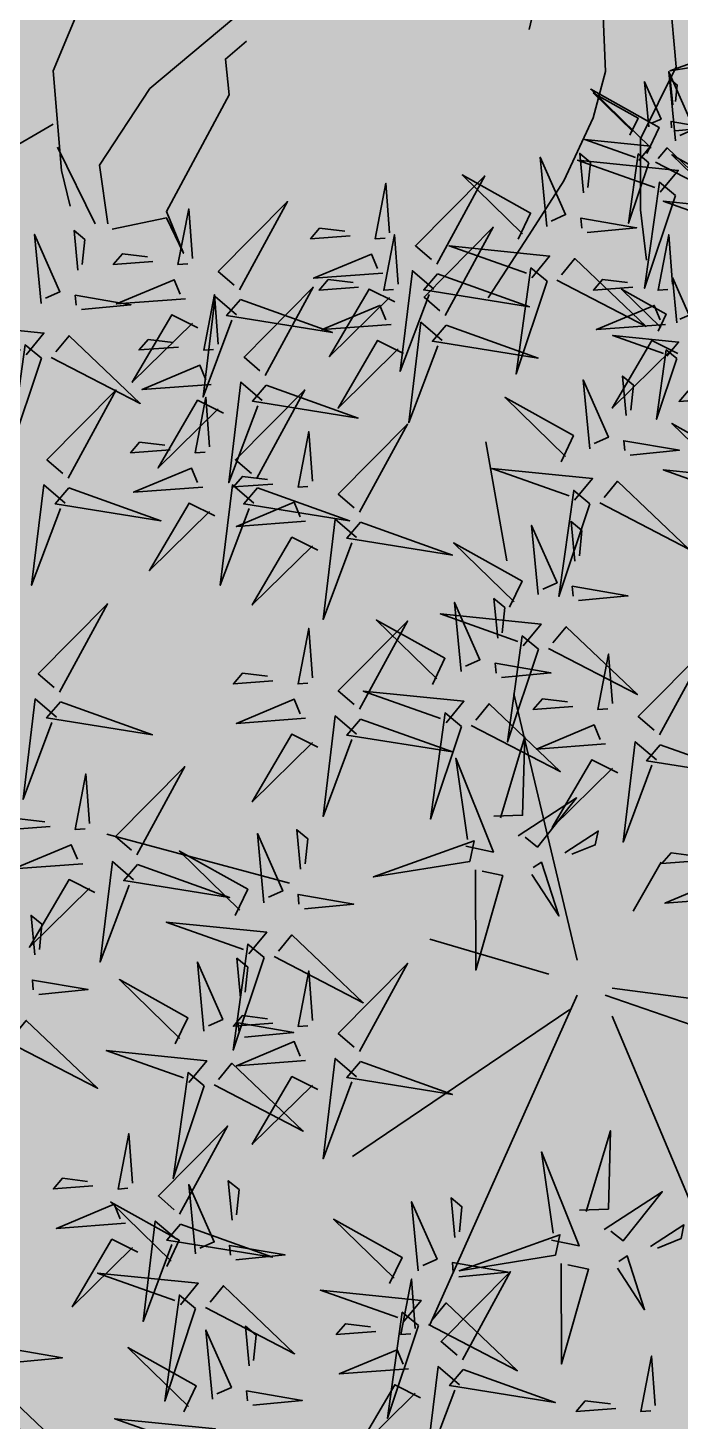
# Model space of a CAD drawing. Header units: millimetres. Extents: x -176651 to 424033, y -469666 to 486614.
# Drawn here: x 220462 to 220734, y 137934 to 138515 of the extents above; entities that cross this region are included whole.
import ezdxf

# ---------------------------------------------------------------- set-up
doc = ezdxf.new("R2010")
doc.units = ezdxf.units.MM
doc.layers.add('1625_West Villa$0$ad-Landscape', color=8, linetype='Continuous', lineweight=35)
for name, color, linetype in [('1625_West Villa$0$ad-Verandah', 8, 'Continuous'), ('ad-Road', 8, 'Continuous'), ('ad-Road Hatch', 8, 'Continuous')]:
    doc.layers.add(name, color=color, linetype=linetype)

# ---------------------------------------------------------------- blocks, each defined once
blk = doc.blocks.new('A$C4fb60e89')
at = {"layer": 'ad-Road Hatch', "ltscale": 5, "transparency": 33554687}
h = blk.add_hatch(dxfattribs=at)
h.set_pattern_fill('AR-HBONE', color=256, scale=15)
h.set_pattern_definition([(45, (-193247.7, -428758.8), (0, 2155.2615), [4572, -1524]), (135, (-192170.1, -427681.1), (2e-13, 2155.2615), [4572, -1524])])
h.paths.add_polyline_path([(175594.49, -250240.98), (169177.86, -249341.09), (167473.46, -249057.13), (167473.46, -138693.88), (101313.46, -138693.88), (101313.46, -199953.88), (101307.71, -237994.62), (101040.35, -268290.99), (101007.75, -280967.74), (101066.44, -293683.61), (101242.5, -311127.18), (100909.94, -319343.59), (100949.06, -333937.5), (100668.66, -366959.64), (100727.35, -390982.85), (100668.66, -404585.58), (100538.24, -420418.47), (100466.51, -428758.78), (92426.17, -427265.48), (92163.46, -427209.5), (92163.46, -321453.88), (24803.46, -321453.88), (24803.46, -412960.51), (15653.46, -411028.55), (15653.5, -321452.2), (-19535.1, -321452.19), (-34427.45, -319476.7), (-65207.39, -315394.6), (-171770.14, -301268.1), (-185853.92, -298333.14), (-193247.71, -296831.54), (-193244.04, -292907.62), (-191913.77, -285219.41), (-191838.82, -284678.82), (-183397.39, -286393.18), (-169722.94, -289242.84), (-53141.22, -304697.51), (-18730.12, -309262.19), (15653.31, -309262.2), (15653.46, 703.42), (24803.46, 1114.59), (24803.46, -129543.88), (92163.46, -129543.88), (92163.46, 15133.29), (101313.46, 17712.85), (101313.46, -129543.88), (167473.46, -129543.88), (167473.46, 35551.59), (175737.95, 37855.03), (175848.81, 28595.27), (175835.76, 25947.37), (175777.08, 14040.48), (175855.33, 2315.8), (175659.7, -18036.12), (175731.43, -34038.55), (175718.39, -46839.2), (175672.74, -63402.44), (175816.2, -82071.94), (175542.32, -106356), (175490.15, -124640.77), (175574.93, -145018.77), (175731.43, -168892), (175796.64, -181268.79), (175796.64, -192667.42), (175744.47, -208200.35), (175829.24, -223276.81), (175887.93, -234871.08)])
h.paths.add_polyline_path([(24803.46, -309263.88), (92163.46, -309263.88), (92163.46, -138693.88), (24803.46, -138693.88)], flags=16)
blk = doc.blocks.new('1625_West Villa$0$bamboo')
at = {"layer": '1625_West Villa$0$ad-Landscape', "color": 76}
for p, q in [((43.5, 73), (278.2, 631.2)), ((-12.4, 39.5), (-247.1, 564.2)), ((-23.6, 61.9), (-370, 296.3)), ((32.3, 39.5), (390, 162.3)), ((43.5, 28.4), (300.5, 61.9)), ((-57.1, 6), (-247.1, -49.8)), ((-12.4, -16.3), (-113, -440.5)), ((77, -94.4), (121.7, -172.6)), ((-470.6, -139.1), (-761.2, -217.2))]:
    blk.add_line(p, q, dxfattribs=at)
at = {"layer": '1625_West Villa$0$ad-Landscape', "color": 62}
blk.add_line((-124.2, -652.6), (-157.7, -842.3), dxfattribs=at)
at = {"layer": '1625_West Villa$0$ad-Landscape', "color": 76}
for points in [[(-199.8, 660.1), (-233.7, 630.9), (-253.2, 790.8), (-207, 668.5)], [(-959.1, 700.5), (-817.2, 774), (-930.7, 666), (-952, 691.8)], [(-616.9, 764.6), (-588.5, 730.1), (-748.7, 713.9), (-625.5, 757.5)], [(-261.6, 680.5), (-302.7, 659.9), (-365.8, 767.6), (-270, 673.2)], [(-264.9, 565.6), (-314.3, 713.2), (-290.7, 544.3), (-264.9, 565.6)], [(-638.6, 703.2), (-618.8, 661.6), (-727.8, 600.7), (-631.5, 694.6)], [(-528.6, 692.6), (-450, 684.9), (-538.7, 669.7), (-537.2, 685.5)], [(-193.7, 635.8), (-47.1, 688.2), (-215.5, 661.2), (-193.7, 635.8)], [(49.3, 697.7), (-13.7, 702.5), (0.8, 685.5), (40.8, 690.4)], [(112.3, 693), (106.3, 614.2), (89.3, 702.6), (105, 701.5)], [(-619.9, 538.4), (-669.2, 686), (-645.7, 517), (-619.9, 538.4)], [(-593, 682.9), (-603.5, 572.8), (-563, 664.1), (-585.9, 674.3)], [(-534.6, 629.7), (-540.6, 566.8), (-523.4, 581), (-527.5, 621)], [(-280.9, 634.5), (-391.2, 642.7), (-299.1, 604.1), (-289.4, 627.2)], [(-249.2, 564.1), (-107.3, 637.7), (-220.7, 529.6), (-242.1, 555.5)], [(-37.8, 466.8), (-37.2, 626.6), (5.9, 476), (-26.9, 469.1)], [(-604.1, 536.8), (-462.2, 610.4), (-575.7, 502.3), (-597, 528.2)], [(-194.9, 620.1), (-118.4, 479.7), (-228.8, 591), (-203.4, 612.8)], [(-333, 575), (-396, 579.7), (-381.4, 562.8), (-341.5, 567.7)], [(-270, 570.3), (-276, 491.5), (-293, 579.9), (-277.2, 578.7)], [(-650.3, 428.2), (-684.2, 399.1), (-703.7, 559), (-657.6, 436.7)], [(-289.2, 560), (-260.8, 525.6), (-421, 509.3), (-297.8, 552.9)], [(-712.1, 448.7), (-753.3, 428.1), (-816.4, 535.7), (-720.6, 441.4)], [(-644.2, 532.8), (-615.8, 498.3), (-776, 482), (-652.8, 525.7)], [(52, 474.3), (95.2, 540.4), (67.5, 454.7), (54.3, 463.3)], [(-311, 498.7), (-291.1, 457.1), (-400.1, 396.2), (-303.9, 490)], [(-665.9, 471.4), (-646.1, 429.8), (-755.1, 368.9), (-658.8, 462.8)], [(-265.3, 478.4), (-275.8, 368.3), (-235.4, 459.6), (-258.2, 469.8)], [(-200.9, 488), (-122.3, 480.4), (-211, 465.2), (-209.5, 480.9)], [(-46.5, 453.6), (-200.1, 478.3), (-39.6, 420.8), (-46.5, 453.6)], [(-644.2, 404), (-497.6, 456.4), (-666, 429.4), (-644.2, 404)], [(-620.3, 451.1), (-630.8, 341), (-590.3, 432.3), (-613.2, 442.5)], [(-555.9, 460.7), (-477.3, 453.1), (-566, 437.9), (-564.5, 453.6)], [(-206.9, 425.1), (-212.9, 362.2), (-195.7, 376.4), (-199.8, 416.5)], [(-52.8, 429.4), (-9, 438.6), (-69, 289.1), (-50.5, 418.5)], [(30.7, 412.7), (123.3, 352.4), (61.2, 430.6), (41.6, 415)], [(104.9, 439.8), (157.9, 405.3), (153.3, 427.1), (115.9, 442.1)], [(-731.5, 402.7), (-841.7, 410.9), (-749.6, 372.3), (-739.9, 395.4)], [(-645.4, 388.3), (-569, 247.9), (-679.3, 359.1), (-653.9, 381)], [(-561.9, 397.8), (-567.9, 334.9), (-550.7, 349.1), (-554.8, 389.2)], [(-8.5, 381.7), (37.5, 380), (40.9, 255.2), (2.4, 384)], [(-783.5, 343.2), (-846.5, 347.9), (-832, 331), (-792, 335.9)], [(-720.5, 338.5), (-726.5, 259.7), (-743.5, 348.1), (-727.8, 346.9)], [(-606.2, 183.8), (-655.6, 331.4), (-632, 162.5), (-606.2, 183.8)], [(-363.6, 169.2), (-397.5, 140), (-417, 299.9), (-370.9, 177.6)], [(-425.4, 189.6), (-466.6, 169), (-529.7, 276.7), (-433.9, 182.4)], [(-590.5, 182.3), (-448.6, 255.9), (-562, 147.8), (-583.4, 173.7)], [(-918.2, 114.1), (-776.2, 187.7), (-889.7, 79.6), (-911, 105.5)], [(-630.5, 178.2), (-602.1, 143.7), (-762.3, 127.5), (-639.2, 171.1)], [(-357.5, 145), (-210.9, 197.3), (-379.3, 170.3), (-357.5, 145)], [(-444.7, 143.6), (-555, 151.8), (-462.9, 113.3), (-453.2, 136.3)], [(-652.3, 116.9), (-632.5, 75.3), (-741.4, 14.4), (-645.2, 108.2)], [(-510.6, -20.7), (-560, 126.9), (-536.5, -42), (-510.6, -20.7)], [(-358.7, 129.2), (-282.3, -11.2), (-392.6, 100.1), (-367.2, 121.9)], [(-606.6, 96.6), (-617.1, -13.5), (-576.7, 77.8), (-599.5, 88)], [(-496.8, 84.1), (-559.8, 88.8), (-545.3, 71.9), (-505.3, 76.8)], [(-542.2, 106.2), (-463.6, 98.6), (-552.3, 83.4), (-550.8, 99.1)], [(-433.8, 79.4), (-439.8, 0.6), (-456.8, 89), (-441.1, 87.9)], [(-494.9, -22.2), (-353, 51.3), (-466.5, -56.7), (-487.8, -30.9)], [(-174.3, -160.5), (-173.7, -0.6), (-130.6, -151.3), (-163.4, -158.2)], [(-535, -26.3), (-506.5, -60.8), (-666.8, -77), (-543.6, -33.4)], [(-84.5, -153), (-41.3, -86.9), (-69, -172.5), (-82.2, -163.9)], [(-511, -108), (-521.6, -218), (-481.1, -126.7), (-503.9, -116.6)], [(-446.7, -98.3), (-368, -105.9), (-456.8, -121.2), (-455.3, -105.4)], [(237.9, -115.5), (127.6, -107.2), (219.7, -145.8), (229.4, -122.8)], [(-183, -173.7), (-336.7, -149), (-176.1, -206.5), (-183, -173.7)], [(-452.7, -161.2), (-458.7, -224.1), (-441.4, -209.9), (-445.5, -169.8)], [(185.8, -175), (122.8, -170.2), (137.4, -187.2), (177.4, -182.3)], [(-189.3, -197.8), (-145.6, -188.6), (-205.5, -338.1), (-187, -208.8)], [(-105.9, -214.5), (-13.2, -274.9), (-75.4, -196.7), (-94.9, -212.2)], [(-31.6, -187.5), (21.3, -222), (16.7, -200.1), (-20.7, -185.2)], [(114.3, -335.4), (80.4, -364.5), (60.9, -204.6), (107, -326.9)], [(-196.6, -388.9), (-246, -241.3), (-222.5, -410.2), (-196.6, -388.9)], [(-145, -245.6), (-99, -247.3), (-95.6, -372), (-134.1, -243.3)], [(52.5, -314.9), (11.3, -335.6), (-51.8, -227.9), (44, -322.2)], [(-363.6, -376.3), (-397.5, -405.4), (-417, -245.5), (-370.9, -367.8)], [(-425.4, -355.8), (-466.6, -376.5), (-529.7, -268.8), (-433.9, -363.1)], [(120.3, -359.6), (266.9, -307.2), (98.5, -334.2), (120.3, -359.6)], [(-180.9, -390.4), (-39, -316.9), (-152.5, -424.9), (-173.8, -399)], [(-357.5, -400.5), (-210.9, -348.1), (-379.3, -375.1), (-357.5, -400.5)], [(33.1, -361), (-77.2, -352.7), (14.9, -391.3), (24.6, -368.2)], [(-73.8, -511.6), (-123.1, -364), (-99.6, -532.9), (-73.8, -511.6)], [(119.1, -375.3), (195.6, -515.7), (85.2, -404.5), (110.7, -382.6)], [(-444.7, -401.9), (-555, -393.6), (-462.9, -432.2), (-453.2, -409.1)], [(-221, -394.5), (-192.5, -429), (-352.8, -445.2), (-229.6, -401.6)], [(-358.7, -416.2), (-282.3, -556.6), (-392.6, -445.4), (-367.2, -423.5)], [(-19, -420.4), (-82, -415.7), (-67.4, -432.6), (-27.4, -427.7)], [(44, -425.1), (38, -503.9), (21, -415.5), (36.8, -416.7)], [(-58, -513.1), (83.9, -439.6), (-29.6, -547.6), (-50.9, -521.7)], [(-496.8, -461.3), (-559.8, -456.6), (-545.3, -473.5), (-505.3, -468.6)], [(-433.8, -466), (-439.8, -544.8), (-456.8, -456.4), (-441.1, -457.6)], [(-242.7, -455.8), (-222.9, -497.4), (-331.8, -558.3), (-235.6, -464.5)], [(-197, -476.1), (-207.5, -586.2), (-167.1, -494.9), (-189.9, -484.8)], [(-132.6, -466.5), (-54, -474.1), (-142.8, -489.3), (-141.3, -473.6)], [(-98.1, -517.2), (-69.7, -551.7), (-229.9, -567.9), (-106.7, -524.3)], [(-138.6, -529.4), (-144.7, -592.3), (-127.4, -578.1), (-131.5, -538)], [(-363.6, -689.9), (-397.5, -719), (-417, -559.2), (-370.9, -681.4)]]:
    blk.add_lwpolyline(points, dxfattribs=at)
at = {"layer": '1625_West Villa$0$ad-Landscape', "color": 62}
for points in [[(-1190.3, 750.9), (-1161.9, 716.5), (-1322.1, 700.2), (-1198.9, 743.8)], [(-1212, 689.6), (-1192.2, 648), (-1301.2, 587.1), (-1204.9, 680.9)], [(-910.8, 624.4), (-832.2, 616.8), (-921, 601.5), (-919.5, 617.3)], [(-1288.8, 429.3), (-1338.2, 576.9), (-1314.7, 408), (-1288.8, 429.3)], [(-1313.2, 423.7), (-1284.7, 389.2), (-1445, 373), (-1321.8, 416.6)], [(-1334.9, 362.3), (-1315.1, 320.7), (-1424, 259.8), (-1327.8, 353.7)], [(-1289.2, 342), (-1299.8, 231.9), (-1259.3, 323.3), (-1282.1, 333.4)], [(-1357.1, -48), (-1406.5, 99.6), (-1382.9, -69.3), (-1357.1, -48)], [(-1190.3, 96.4), (-1161.9, 61.9), (-1322.1, 45.7), (-1198.9, 89.3)], [(-1341.4, -49.5), (-1199.5, 24), (-1312.9, -84), (-1334.3, -58.1)], [(-1212, 35.1), (-1192.2, -6.5), (-1301.2, -67.4), (-1204.9, 26.4)], [(-869.9, 38), (-791.3, 30.4), (-880, 15.2), (-878.5, 30.9)], [(-548.2, 43.3), (-554.2, -19.6), (-537, -5.4), (-541.1, 34.7)], [(-718.6, -144.5), (-752.5, -173.6), (-772, -13.7), (-725.8, -136)], [(-780.4, -124), (-821.5, -144.7), (-884.6, -37), (-788.8, -131.3)], [(-875.9, -24.9), (-881.9, -87.8), (-864.7, -73.6), (-868.8, -33.5)], [(-1381.4, -53.6), (-1353, -88.1), (-1513.2, -104.3), (-1390.1, -60.7)], [(-556.7, -87.7), (-536.9, -129.3), (-645.8, -190.1), (-549.6, -96.3)], [(-1403.2, -114.9), (-1383.3, -156.5), (-1492.3, -217.4), (-1396.1, -123.6)], [(-1293.1, -125.6), (-1214.5, -133.2), (-1303.2, -148.4), (-1301.7, -132.7)], [(-712.5, -168.7), (-565.9, -116.3), (-734.3, -143.3), (-712.5, -168.7)], [(-1357.5, -135.2), (-1368, -245.3), (-1327.6, -154), (-1350.4, -143.9)], [(-799.7, -170.1), (-910, -161.8), (-817.9, -200.4), (-808.2, -177.3)], [(-1299.1, -188.5), (-1305.1, -251.4), (-1287.9, -237.2), (-1292, -197.1)], [(-713.7, -184.4), (-637.3, -324.8), (-747.6, -213.6), (-722.2, -191.7)], [(-851.8, -229.5), (-914.8, -224.8), (-900.2, -241.7), (-860.3, -236.8)], [(-788.8, -234.2), (-794.8, -313), (-811.8, -224.6), (-796, -225.8)], [(-1152.3, -296.4), (-1306, -271.7), (-1145.4, -329.2), (-1152.3, -296.4)], [(-841.4, -403.5), (-875.3, -432.7), (-894.8, -272.8), (-848.7, -395.1)], [(-835.4, -427.8), (-688.8, -375.4), (-857.2, -402.4), (-835.4, -427.8)], [(-836.6, -443.5), (-760.1, -583.9), (-870.5, -472.6), (-845, -450.8)], [(-425.4, -669.4), (-466.6, -690.1), (-529.7, -582.4), (-433.9, -676.7)], [(-119.8, -578.6), (-100, -620.2), (-209, -681), (-112.7, -587.2)], [(-74.2, -598.9), (-84.7, -708.9), (-44.2, -617.6), (-67, -607.5)], [(8.2, -743.4), (-41.2, -595.8), (-17.7, -764.7), (8.2, -743.4)], [(-9.8, -589.2), (68.8, -596.8), (-19.9, -612), (-18.4, -596.3)], [(-827.8, -744.4), (-861.7, -773.6), (-881.2, -613.7), (-835.1, -736)], [(-527.4, -744.4), (-561.3, -773.6), (-580.8, -613.7), (-534.7, -736)], [(-589.2, -724), (-630.4, -744.6), (-693.5, -636.9), (-597.7, -731.2)], [(-357.5, -714.1), (-210.9, -661.7), (-379.3, -688.7), (-357.5, -714.1)], [(-15.8, -652.1), (-21.8, -715), (-4.6, -700.8), (-8.7, -660.7)], [(23.9, -744.9), (165.8, -671.4), (52.3, -779.4), (31, -753.6)], [(-444.7, -715.5), (-555, -707.2), (-462.9, -745.8), (-453.2, -722.8)], [(-821.7, -768.6), (-675.1, -716.3), (-843.5, -743.3), (-821.7, -768.6)], [(-521.3, -768.6), (-374.8, -716.3), (-543.2, -743.3), (-521.3, -768.6)], [(-358.7, -729.9), (-282.3, -870.2), (-392.6, -759), (-367.2, -737.1)], [(-16.2, -749), (12.3, -783.5), (-148, -799.7), (-24.8, -756.1)], [(-608.6, -770), (-718.8, -761.8), (-626.7, -800.3), (-617.1, -777.3)], [(-496.8, -774.9), (-559.8, -770.2), (-545.3, -787.1), (-505.3, -782.2)], [(-433.8, -779.7), (-439.8, -858.4), (-456.8, -770), (-441.1, -771.2)], [(-822.9, -784.4), (-746.5, -924.8), (-856.8, -813.5), (-831.4, -791.7)], [(-513.8, -908.1), (-547.7, -937.2), (-567.2, -777.3), (-521, -899.6)], [(-522.5, -784.4), (-446.1, -924.8), (-556.4, -813.5), (-531, -791.7)], [(-575.6, -887.6), (-616.8, -908.3), (-679.8, -800.6), (-584, -894.9)], [(-37.9, -810.4), (-18.1, -852), (-127, -912.8), (-30.8, -819)], [(72.2, -821), (150.8, -828.6), (62, -843.8), (63.5, -828.1)], [(-865.6, -975.2), (-915, -827.6), (-891.5, -996.5), (-865.6, -975.2)], [(-660.6, -829.5), (-723.6, -824.8), (-709.1, -841.7), (-669.1, -836.8)], [(-597.6, -834.2), (-603.6, -913), (-620.7, -824.6), (-604.9, -825.7)], [(7.8, -830.7), (-2.8, -940.7), (37.7, -849.4), (14.9, -839.3)], [(-507.7, -932.3), (-361.1, -879.9), (-529.5, -906.9), (-507.7, -932.3)], [(-227.1, -1003.5), (-261, -1032.7), (-280.5, -872.8), (-234.3, -995)], [(66.1, -883.9), (60.1, -946.8), (77.4, -932.6), (73.3, -892.5)], [(-849.9, -976.7), (-708, -903.2), (-821.4, -1011.2), (-842.8, -985.4)], [(-288.9, -983), (-330, -1003.7), (-393.1, -896), (-297.3, -990.3)], [(148, -983), (106.8, -1003.7), (43.8, -896), (139.5, -990.3)], [(213.1, -911.3), (150.1, -906.6), (164.7, -923.5), (204.7, -918.6)], [(-594.9, -933.7), (-705.2, -925.4), (-613.1, -964), (-603.4, -940.9)], [(-554.7, -1044.4), (-588.6, -1073.6), (-608.1, -913.7), (-562, -1036)], [(-616.5, -1023.9), (-657.7, -1044.6), (-720.8, -936.9), (-625, -1031.2)], [(-508.9, -948), (-432.5, -1088.4), (-542.8, -977.2), (-517.4, -955.3)], [(-60.1, -1097.9), (-109.5, -950.3), (-85.9, -1119.2), (-60.1, -1097.9)], [(-240.7, -1085.3), (-274.6, -1114.5), (-294.1, -954.6), (-248, -1076.9)], [(-221, -1027.7), (-74.4, -975.4), (-242.8, -1002.3), (-221, -1027.7)], [(-889.9, -980.8), (-861.5, -1015.3), (-1021.7, -1031.5), (-898.6, -987.9)], [(-647, -993.1), (-710, -988.4), (-695.4, -1005.3), (-655.5, -1000.4)], [(-584, -997.8), (-590, -1076.6), (-607, -988.2), (-591.3, -989.4)], [(-302.5, -1064.9), (-343.7, -1085.5), (-406.8, -977.8), (-311, -1072.1)], [(-548.6, -1068.6), (-402.1, -1016.3), (-570.5, -1043.2), (-548.6, -1068.6)], [(-308.2, -1029.1), (-418.5, -1020.8), (-326.4, -1059.4), (-316.7, -1036.4)], [(128.7, -1029.1), (18.4, -1020.8), (110.5, -1059.4), (120.2, -1036.4)], [(-44.4, -1099.5), (97.5, -1025.9), (-15.9, -1134), (-37.3, -1108.1)], [(-866, -1062.5), (-876.5, -1172.5), (-836.1, -1081.2), (-858.9, -1071.1)], [(-801.6, -1052.8), (-723, -1060.4), (-811.7, -1075.7), (-810.2, -1059.9)], [(-635.9, -1070), (-746.1, -1061.7), (-654, -1100.3), (-644.4, -1077.3)], [(-234.6, -1109.5), (-88.1, -1057.2), (-256.5, -1084.1), (-234.6, -1109.5)], [(-222.2, -1043.5), (-145.8, -1183.9), (-256.1, -1072.6), (-230.7, -1050.8)], [(-549.8, -1084.4), (-473.4, -1224.8), (-583.8, -1113.5), (-558.3, -1091.7)], [(-360.3, -1088.6), (-423.3, -1083.8), (-408.7, -1100.8), (-368.8, -1095.8)], [(-297.3, -1093.3), (-303.3, -1172), (-320.3, -1083.6), (-304.5, -1084.8)], [(76.6, -1088.6), (13.6, -1083.8), (28.1, -1100.8), (68.1, -1095.8)], [(144.7, -1234.3), (95.3, -1086.7), (118.8, -1255.6), (144.7, -1234.3)], [(139.6, -1093.3), (133.6, -1172), (116.6, -1083.6), (132.3, -1084.8)], [(-321.9, -1110.9), (-432.1, -1102.7), (-340, -1141.2), (-330.3, -1118.2)], [(-84.4, -1103.5), (-56, -1138), (-216.2, -1154.2), (-93.1, -1110.6)], [(-807.6, -1115.7), (-813.6, -1178.6), (-796.4, -1164.4), (-800.5, -1124.4)], [(-687.9, -1129.5), (-751, -1124.7), (-736.4, -1141.7), (-696.4, -1136.8)], [(-624.9, -1134.2), (-630.9, -1213), (-648, -1124.6), (-632.2, -1125.7)], [(-235.8, -1125.3), (-159.4, -1265.7), (-269.7, -1154.4), (-244.3, -1132.6)], [(-373.9, -1170.4), (-436.9, -1165.7), (-422.4, -1182.6), (-382.4, -1177.7)], [(-310.9, -1175.1), (-316.9, -1253.9), (-334, -1165.5), (-318.2, -1166.6)], [(-106.2, -1164.9), (-86.3, -1206.5), (-195.3, -1267.4), (-99.1, -1173.5)], [(3.9, -1175.6), (82.5, -1183.2), (-6.2, -1198.4), (-4.7, -1182.7)], [(-60.5, -1185.2), (-71, -1295.3), (-30.6, -1204), (-53.4, -1193.8)], [(120.3, -1239.9), (148.8, -1274.4), (-11.4, -1290.6), (111.7, -1247)], [(-2.1, -1238.5), (-8.1, -1301.4), (9.1, -1287.1), (5, -1247.1)], [(98.6, -1301.3), (118.4, -1342.9), (9.5, -1403.7), (105.7, -1309.9)], [(144.3, -1321.5), (133.8, -1431.6), (174.2, -1340.3), (151.4, -1330.2)]]:
    blk.add_lwpolyline(points, dxfattribs=at)
blk = doc.blocks.new('1625_West Villa$0$A$C06C421F0')
at = {"layer": '1625_West Villa$0$ad-Landscape'}
blk.add_lwpolyline([(359.97, 353.42, 35.98, 14.39, 0), (298.66, 288.34, 14.39, 0.72, 0), (232.52, 277.95, 0, 0, 0), (271.88, 277.95, 0, 0, 0), (247.36, 195.69, 0, 0, 0), (252.2, 178.52, 0, 0, 0), (340.29, 120.22, 0, 0, 0), (315.77, 140.56, 0, 0, 0), (359.97, 144.17, 0, 0, 0), (315.77, 140.56, 0, 0, 0), (252.2, 178.52, 0, 0, 0), (286.4, 71.86, 0, 0, 0), (237.36, 27.57, 0, 0, 0), (288.98, 71.86, 0, 0, 0), (301.25, 27.57, 0, 0, 0), (293.82, 6.78, 0, 0, 0), (306.09, 27.57, 0, 0, 0), (347.71, 3.62, 0, 0, 0), (306.09, 27.57, 0, 0, 0), (396.76, 0, 0, 0, 0)], format="xyseb", dxfattribs=at)
for points in [[(445.1, 247.36), (424.76, 161.53)], [(441.94, 239.94), (465.89, 220.25), (469.51, 137), (462.28, 109.9), (445.1, 73.12), (424.76, 41.49), (400.81, 4.71)], [(173.79, 202.47), (146.68, 137.39), (151.52, 79.09), (156.69, 58.3)], [(469.51, 193.47), (507.02, 181.21), (510.63, 139.59), (489.84, 97.64), (489.84, 56.01), (493.46, 26.65)], [(252.2, 168.12), (203.15, 127), (173.79, 82.25), (178.63, 47.91)], [(259.62, 154.57), (247.36, 144.17), (249.62, 123.38), (212.83, 55.14), (222.84, 30.73), (212.83, 51.52), (181.21, 44.74)], [(146.68, 106.21), (117.32, 89.03)], [(149.27, 92.65), (171.21, 47.91)]]:
    blk.add_lwpolyline(points, dxfattribs=at)
blk = doc.blocks.new('1625_West Villa$0$zw$6CCD')
at = {"transparency": 33554559}
h = blk.add_hatch(color=256, dxfattribs=at)
h.dxf.hatch_style = 1
h.set_gradient(color1=(153, 204, 0), color2=(63, 127, 0), name='INVSPHERICAL')
h.paths.add_polyline_path([(-2430, 0), (-2430, -3295), (-1520, -3295), (-1520, 0)])
h = blk.add_hatch(dxfattribs=at)
h.set_pattern_fill('GRASS', color=74, angle=360)
h.set_pattern_definition([(90, (-2430, 0), (-17.96051, 17.96051), [4.7625, -31.15852]), (45, (-2430, 0), (-17.96051, 17.96051), [4.7625, -20.6375]), (135, (-2430, 0), (-17.96051, -17.96051), [4.7625, -20.6375])])
h.paths.add_polyline_path([(-2430, 0), (-2430, -3295), (-1520, -3295), (-1520, 0)])
at = {"layer": '1625_West Villa$0$ad-Landscape', "xscale": 0.7144563243118911, "yscale": 0.7144563243118911, "zscale": 0.7144563243118911, "rotation": 359.9999999999999}
blk.add_blockref('1625_West Villa$0$A$C06C421F0', (-2374.65, -815.49), dxfattribs=at)
at = {"layer": '1625_West Villa$0$ad-Landscape', "linetype": 'Continuous', "rotation": 179.9999999999999}
for p, xscale, yscale, zscale in [((-1788.6, -763.94), -0.171360081536486, 0.1713600815364859, 0.171360081536486), ((-2047.91, -1092.95), -0.2620739326953535, 0.2620739326953534, 0.2620739326953535)]:
    blk.add_blockref('1625_West Villa$0$bamboo', p, dxfattribs=dict(at, xscale=xscale, yscale=yscale, zscale=zscale))
blk = doc.blocks.new('1625_West Villa')
at = {"layer": '1625_West Villa$0$ad-Verandah'}
blk.add_blockref('1625_West Villa$0$zw$6CCD', (0, 13620), dxfattribs=at)
blk = doc.blocks.new("All Plot's Villa Plans")
at = {"ltscale": 5}
blk.add_blockref('1625_West Villa', (222742.28, 125594.9), dxfattribs=at)

msp = doc.modelspace()

# ---------------------------------------------------------------- block references
at = {"ltscale": 5}
msp.add_blockref("All Plot's Villa Plans", (0, 0), dxfattribs=at)

# ---------------------------------------------------------------- next in the draw order: block references
at = {"layer": 'ad-Road', "ltscale": 5}
msp.add_blockref('A$C4fb60e89', (191838.82, 428758.78), dxfattribs=at)

doc.saveas('drawing.dxf')
